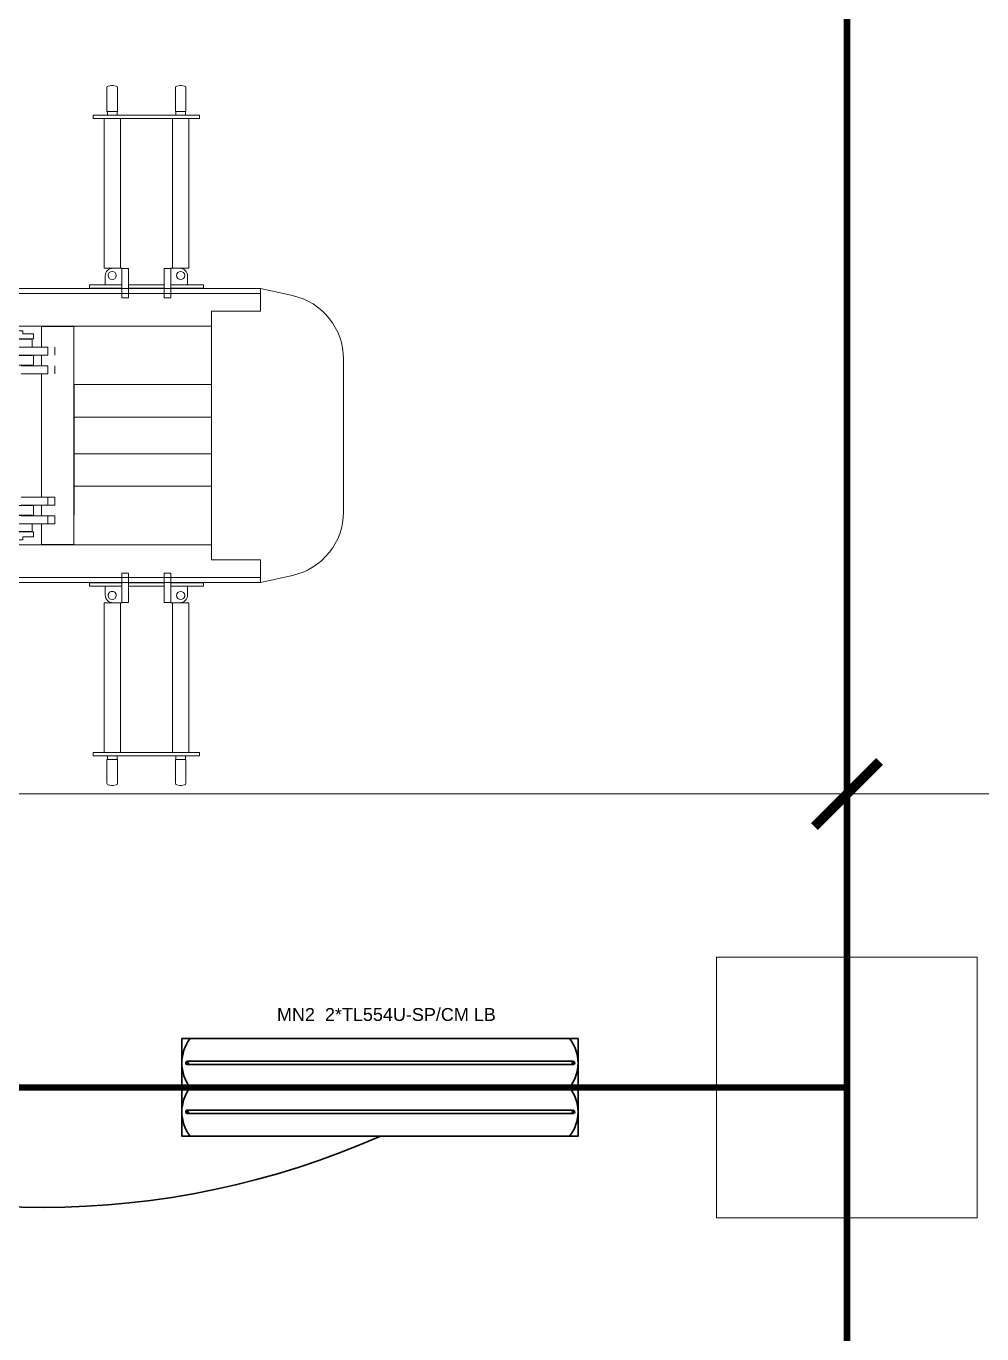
# Model space of a CAD drawing. Header units: metres. Extents: x -13316 to 152404, y -3899 to 30226.
# Drawn here: x 3068.1 to 3361.4, y 1084.4 to 1485.6 of the extents above; entities that cross this region are included whole.
import ezdxf

# ---------------------------------------------------------------- set-up
doc = ezdxf.new("R2010")
doc.units = ezdxf.units.M
doc.header["$LTSCALE"] = 100
doc.header["$MEASUREMENT"] = 0
doc.linetypes.add('HIDDEN', pattern=[0.375, 0.25, -0.125])
doc.layers.get('0').update_dxf_attribs({"color": 9, "lineweight": 9})
for name, color, linetype, lineweight in [('01', 9, 'Continuous', 9), ('06D', 9, 'Continuous', 9), ('25', 9, 'Continuous', 9), ('32-ekipman', 9, 'Continuous', 9), ('E-2x54 W SIVAÜSTÜ FLUORESAN YÜKSEK TAVAN ARMATÜRÜ', 7, 'Continuous', 30), ('E-KABLO', 7, 'Continuous', 30)]:
    doc.layers.add(name, color=color, linetype=linetype, lineweight=lineweight)
doc.styles.add('Arial', font='arial.ttf', dxfattribs={"height": 2.5})
doc.styles.add('MuuM_TEXT-STANDART', font='ARIALN.TTF')
doc.dimstyles.new('MuuM_DIM200', dxfattribs={"dimscale": 20, "dimtxt": 2, "dimasz": 1, "dimexe": 1, "dimexo": 1, "dimgap": 1, "dimtad": 1, "dimdec": 1, "dimrnd": 0.5, "dimdsep": 46, "dimtxsty": 'MuuM_TEXT-STANDART', "dimblk": 'ARCHTICK', "dimcen": 0, "dimdle": 0.15, "dimclrd": 256, "dimclre": 256, "dimclrt": 256, "dimadec": 0, "dimazin": 0, "dimtfac": 5, "dimtdec": 1, "dimtix": 1, "dimtmove": 2, "dimatfit": 3, "dimldrblk": 'DOT', "dimfxl": 3, "dimfxlon": 1, "dimtolj": 1, "dimlwd": -1, "dimlwe": -1, "dimarcsym": 0})

# ---------------------------------------------------------------- blocks, each defined once
blk = doc.blocks.new('2x54 W SIVAÜSTÜ FLUORESAN YÜKSEK TAVAN ARMATÜRÜ')
at = {"layer": 'E-2x54 W SIVAÜSTÜ FLUORESAN YÜKSEK TAVAN ARMATÜRÜ', "color": 4}
for p, q in [((-60.8, 15), (-60.8, -15)), ((-60.8, 15), (60.8, 15)), ((60.8, 15), (60.8, 0)), ((-60, 0), (-15, 0)), ((15, 0), (60, 0)), ((60.8, 0), (60.8, -15)), ((-60.8, -15), (60.8, -15))]:
    blk.add_line(p, q, dxfattribs=at)
at = {"layer": 'E-2x54 W SIVAÜSTÜ FLUORESAN YÜKSEK TAVAN ARMATÜRÜ', "color": 7}
for p, q in [((-59.27, 8.01), (59.32, 8.01)), ((-59.16, 7.01), (59.44, 7)), ((-60.8, 0), (60.8, 0)), ((-59.27, -6.99), (59.32, -6.99)), ((-59.16, -7.99), (59.44, -8))]:
    blk.add_line(p, q, dxfattribs=at)
for centre in [(-59.23, 7.63), (-59.23, 7.33), (59.36, 7.63), (59.36, 7.33), (-59.23, -7.37), (-59.23, -7.67), (59.36, -7.37), (59.36, -7.67)]:
    blk.add_circle(centre, 0.11, dxfattribs=at)
for centre, radius, start, end in [((-48.66, 7.5), 12.14, 141.86, 218.14), ((48.66, 7.5), 12.14, 321.86, 38.14), ((-59.12, 7.51), 0.515, 106.8674, 266.7612), ((-59.32, 7.49), 0.519, 289.2244, 84.4042), ((59.47, 7.51), 0.515, 106.8674, 266.7612), ((59.27, 7.49), 0.519, 289.2244, 84.4042), ((-48.66, -7.5), 12.14, 141.86, 218.14), ((48.66, -7.5), 12.14, 321.86, 38.14), ((-59.12, -7.49), 0.515, 106.8674, 266.7612), ((-59.32, -7.51), 0.519, 289.2244, 84.4042), ((59.47, -7.49), 0.515, 106.8674, 266.7612), ((59.27, -7.51), 0.519, 289.2244, 84.4042)]:
    blk.add_arc(centre, radius, start, end, dxfattribs=at)
at = {"layer": 'E-2x54 W SIVAÜSTÜ FLUORESAN YÜKSEK TAVAN ARMATÜRÜ', "color": 7, "style": 'Arial'}
blk.add_text('MN2  2*TL554U-SP/CM LB', height=3.9508, dxfattribs=at).set_placement((-31.61, 20.4))
blk = doc.blocks.new('p-kolon_80x80')
blk.add_lwpolyline([(-40, -40), (40, -40), (40, 40), (-40, 40)], close=True)
blk = doc.blocks.new('2.bod.sitatik')
at = {"layer": '01'}
blk.add_blockref('p-kolon_80x80', (3000, -7790), dxfattribs=at)
blk = doc.blocks.new('p-işyeri')
at = {"color": 0, "const_width": 2}
blk.add_lwpolyline([(200, 0), (200, 700), (-200, 700), (-200, 0)], close=True, dxfattribs=at)
blk = doc.blocks.new('A$C599603B5')
at = {"linetype": 'Continuous'}
for p, q in [((1.4089, 2.9965), (1.4089, 0.405)), ((0.7792, 0.9555), (0.7792, 1.6065)), ((1.3692, 0.9555), (1.3692, 1.6065)), ((0.7782, 0.9515), (0.7782, 1.0435)), ((1.3702, 0.9515), (1.3702, 1.0435)), ((0.8292, 1.0123), (0.8292, 0.9555)), ((0.8592, 1.0123), (0.8592, 0.9555)), ((1.2892, 1.0108), (1.2892, 0.9555)), ((1.3192, 1.0108), (1.3192, 0.9555)), ((0.8029, 0.8863), (0.8029, 0.9895)), ((0.8029, 0.9895), (0.8029, 0.9275)), ((0.8279, 0.8863), (0.8279, 0.9895)), ((0.8279, 0.9275), (0.8279, 0.9895)), ((0.8599, 0.8863), (0.8599, 0.9895)), ((0.8599, 0.9895), (0.8599, 0.9275)), ((0.8849, 0.8863), (0.8849, 0.9895)), ((0.8849, 0.9275), (0.8849, 0.9895)), ((1.2629, 0.9075), (1.2629, 0.9895)), ((1.2629, 0.9895), (1.2629, 0.9275)), ((1.2879, 0.9075), (1.2879, 0.9895)), ((1.2879, 0.9275), (1.2879, 0.9895)), ((1.3199, 0.9075), (1.3199, 0.9895)), ((1.3199, 0.9895), (1.3199, 0.9275)), ((1.3449, 0.9075), (1.3449, 0.9895)), ((1.3449, 0.9275), (1.3449, 0.9895)), ((0.8029, 0.9275), (0.7399, 0.9275)), ((0.7399, 0.8275), (0.7399, 0.9275)), ((0.8029, 0.9275), (0.7399, 0.9275)), ((0.8599, 0.9275), (0.8279, 0.9275)), ((0.8599, 0.9275), (0.8279, 0.9275)), ((1.2629, 0.9275), (0.8849, 0.9275)), ((1.2629, 0.9275), (0.8849, 0.9275)), ((1.3199, 0.9275), (1.2879, 0.9275)), ((1.3199, 0.9275), (1.2879, 0.9275)), ((1.4079, 0.9275), (1.3449, 0.9275)), ((1.4079, 0.9275), (1.3449, 0.9275)), ((1.4079, 0.8275), (1.4079, 0.9275)), ((0.8279, 0.9075), (0.8029, 0.9075)), ((0.8279, 0.8863), (0.8029, 0.8863)), ((0.8849, 0.9075), (0.8599, 0.9075)), ((0.8849, 0.8863), (0.8599, 0.8863)), ((1.2629, 0.9075), (1.2879, 0.9075)), ((1.2879, 0.8863), (1.2629, 0.8863)), ((1.3199, 0.9075), (1.3449, 0.9075)), ((1.3449, 0.8863), (1.3199, 0.8863)), ((1.4079, 0.8275), (0.7399, 0.8275)), ((0.7399, 0.8275), (0.9179, 0.8268)), ((0.9179, 0.8268), (1.0179, 0.8268)), ((0.9179, 0.405), (0.9179, 0.8268)), ((0.9179, 0.405), (0.9179, 0.8268)), ((1.0179, 0.405), (1.0179, 0.8268)), ((1.0179, 0.405), (1.0179, 0.8268)), ((1.0179, 0.8268), (1.1299, 0.8268)), ((1.1299, 0.8268), (1.2299, 0.8268)), ((1.1299, 0.8268), (1.1299, 0.405)), ((1.1299, 0.405), (1.1299, 0.8268)), ((1.2299, 0.405), (1.2299, 0.8275)), ((1.2299, 0.8275), (1.4079, 0.8275)), ((1.2299, 0.8268), (1.2299, 0.405)), ((0.101, 0.7681), (0.091, 0.7681)), ((0.091, 0.7681), (0.091, 0.4421)), ((0.101, 0.7681), (0.091, 0.7681)), ((0.091, 0.7681), (0.091, 0.4421)), ((0.101, 0.7681), (0.101, 0.4421)), ((0.101, 0.4421), (0.101, 0.7681)), ((0.612, 0.7801), (0.622, 0.7801)), ((0.612, 0.7801), (0.612, 0.6801)), ((0.612, 0.6801), (0.612, 0.7801)), ((0.612, 0.7801), (0.622, 0.7801)), ((0.622, 0.6801), (0.622, 0.7801)), ((0.622, 0.7801), (0.622, 0.6801)), ((1.5357, 0.7801), (1.5257, 0.7801)), ((1.5257, 0.6801), (1.5257, 0.7801)), ((1.5357, 0.7801), (1.5357, 0.6801)), ((2.0467, 0.7681), (2.0567, 0.7681)), ((2.0467, 0.7681), (2.0467, 0.4421)), ((2.0567, 0.7681), (2.0567, 0.4421)), ((0.08, 0.7262), (0.0068, 0.7262)), ((0.0068, 0.7262), (0.08, 0.7262)), ((0.08, 0.694), (0.08, 0.7262)), ((0.08, 0.7262), (0.08, 0.725)), ((0.08, 0.725), (0.091, 0.725)), ((0.08, 0.725), (0.08, 0.6952)), ((0.091, 0.725), (0.08, 0.725)), ((0.08, 0.725), (0.08, 0.6952)), ((0.091, 0.6952), (0.091, 0.725)), ((0.101, 0.7351), (0.561, 0.7351)), ((0.101, 0.6851), (0.101, 0.7351)), ((0.101, 0.7351), (0.561, 0.7351)), ((0.101, 0.7351), (0.561, 0.7351)), ((0.101, 0.6851), (0.101, 0.7351)), ((0.561, 0.7101), (0.561, 0.7351)), ((0.561, 0.7351), (0.561, 0.6851)), ((0.561, 0.7351), (0.561, 0.6851)), ((0.584, 0.7312), (0.612, 0.7312)), ((0.612, 0.7312), (0.584, 0.7312)), ((0.612, 0.6801), (0.612, 0.7312)), ((1.5637, 0.7312), (1.5357, 0.7312)), ((2.0467, 0.7351), (1.5867, 0.7351)), ((1.5867, 0.7101), (1.5867, 0.7351)), ((2.0677, 0.725), (2.0567, 0.725)), ((0.0002, 0.7127), (0.0019, 0.7221)), ((0.0002, 0.7127), (0.0019, 0.7221)), ((0.0002, 0.7075), (0.0019, 0.6981)), ((0.0019, 0.6981), (0.0002, 0.7075)), ((0.0068, 0.694), (0.08, 0.694)), ((0.08, 0.694), (0.0068, 0.694)), ((0.08, 0.6952), (0.091, 0.6952)), ((0.08, 0.6952), (0.08, 0.694)), ((0.08, 0.6952), (0.091, 0.6952)), ((0.101, 0.6851), (0.561, 0.6851)), ((0.561, 0.6851), (0.101, 0.6851)), ((0.561, 0.6851), (0.101, 0.6851)), ((0.561, 0.6802), (0.561, 0.7082)), ((0.561, 0.7082), (0.561, 0.6801)), ((1.5867, 0.6802), (1.5867, 0.7082)), ((2.0467, 0.6851), (1.5867, 0.6851)), ((2.0677, 0.6952), (2.0567, 0.6952)), ((2.1475, 0.7127), (2.1459, 0.7221)), ((2.1475, 0.7075), (2.1459, 0.6981)), ((0.561, 0.6801), (0.561, 0.6802)), ((0.561, 0.6801), (0.562, 0.6801)), ((0.561, 0.6801), (0.612, 0.6801)), ((0.652, 0.6801), (0.562, 0.6801)), ((0.562, 0.6801), (0.562, 0.6601)), ((0.652, 0.6801), (0.562, 0.6801)), ((0.562, 0.6801), (0.562, 0.6601)), ((0.652, 0.6601), (0.562, 0.6601)), ((0.562, 0.6601), (0.652, 0.6601)), ((0.622, 0.6801), (0.612, 0.6801)), ((0.612, 0.5501), (0.612, 0.6601)), ((0.612, 0.5501), (0.612, 0.6601)), ((0.612, 0.6601), (0.622, 0.6601)), ((0.622, 0.5501), (0.622, 0.6601)), ((0.622, 0.6601), (0.622, 0.5501)), ((0.622, 0.6601), (0.622, 0.5501)), ((0.652, 0.6801), (0.652, 0.6601)), ((0.652, 0.6601), (0.652, 0.6801)), ((1.4957, 0.6801), (1.5857, 0.6801)), ((1.4957, 0.6801), (1.4957, 0.6601)), ((1.4957, 0.6601), (1.5857, 0.6601)), ((1.5257, 0.5501), (1.5257, 0.6601)), ((1.5257, 0.6601), (1.5257, 0.5501)), ((1.5357, 0.5501), (1.5357, 0.6601)), ((1.5857, 0.6801), (1.5857, 0.6601)), ((1.5867, 0.6801), (1.5857, 0.6801)), ((1.5867, 0.6801), (1.5867, 0.6802)), ((0.101, 0.5251), (0.561, 0.5251)), ((0.561, 0.5251), (0.101, 0.5251)), ((0.101, 0.5251), (0.101, 0.4751)), ((0.101, 0.5251), (0.561, 0.5251)), ((0.101, 0.4751), (0.101, 0.5251)), ((0.561, 0.5301), (0.561, 0.502)), ((0.561, 0.5301), (0.562, 0.5301)), ((0.612, 0.5301), (0.561, 0.5301)), ((0.561, 0.5301), (0.561, 0.502)), ((0.561, 0.4751), (0.561, 0.5251)), ((0.561, 0.5251), (0.561, 0.4751)), ((0.652, 0.5501), (0.562, 0.5501)), ((0.562, 0.5501), (0.562, 0.5301)), ((0.652, 0.5501), (0.562, 0.5501)), ((0.562, 0.5501), (0.562, 0.5301)), ((0.652, 0.5301), (0.562, 0.5301)), ((0.562, 0.5301), (0.652, 0.5301)), ((0.622, 0.5501), (0.612, 0.5501)), ((0.612, 0.4301), (0.612, 0.5301)), ((0.622, 0.5301), (0.612, 0.5301)), ((0.612, 0.5301), (0.612, 0.4301)), ((0.612, 0.479), (0.612, 0.5301)), ((0.652, 0.5501), (0.622, 0.5501)), ((0.622, 0.4301), (0.622, 0.5301)), ((0.622, 0.4301), (0.622, 0.5301)), ((0.652, 0.5501), (0.652, 0.5301)), ((0.652, 0.5301), (0.652, 0.5501)), ((1.4957, 0.5501), (1.5857, 0.5501)), ((1.4957, 0.5501), (1.4957, 0.5301)), ((1.4957, 0.5501), (1.5257, 0.5501)), ((1.4957, 0.5301), (1.5857, 0.5301)), ((1.5257, 0.4301), (1.5257, 0.5301)), ((1.5357, 0.4301), (1.5357, 0.5301)), ((1.5857, 0.5501), (1.5857, 0.5301)), ((1.5867, 0.5301), (1.5857, 0.5301)), ((1.5867, 0.5301), (1.5867, 0.502)), ((2.0467, 0.5251), (1.5867, 0.5251)), ((0.0002, 0.5027), (0.0019, 0.5121)), ((0.0002, 0.5027), (0.0019, 0.5121)), ((0.0002, 0.4975), (0.0019, 0.4881)), ((0.0019, 0.4881), (0.0002, 0.4975)), ((0.0068, 0.5162), (0.08, 0.5162)), ((0.0068, 0.5162), (0.08, 0.5162)), ((0.0068, 0.484), (0.08, 0.484)), ((0.08, 0.484), (0.0068, 0.484)), ((0.08, 0.484), (0.08, 0.5162)), ((0.08, 0.5162), (0.08, 0.515)), ((0.08, 0.515), (0.091, 0.515)), ((0.08, 0.515), (0.08, 0.4852)), ((0.091, 0.515), (0.08, 0.515)), ((0.08, 0.515), (0.08, 0.4852)), ((0.08, 0.4852), (0.091, 0.4852)), ((0.08, 0.4852), (0.08, 0.484)), ((0.08, 0.4852), (0.091, 0.4852)), ((0.091, 0.4852), (0.091, 0.515)), ((0.561, 0.4751), (0.561, 0.5001)), ((1.5867, 0.4751), (1.5867, 0.5001)), ((2.0677, 0.515), (2.0567, 0.515)), ((2.0677, 0.4852), (2.0567, 0.4852)), ((2.1409, 0.5162), (2.0677, 0.5162)), ((2.1475, 0.5027), (2.1459, 0.5121)), ((2.1475, 0.4975), (2.1459, 0.4881)), ((0.101, 0.4421), (0.091, 0.4421)), ((0.091, 0.4421), (0.101, 0.4421)), ((0.101, 0.4751), (0.561, 0.4751)), ((0.101, 0.4751), (0.561, 0.4751)), ((0.561, 0.4751), (0.101, 0.4751)), ((0.584, 0.479), (0.612, 0.479)), ((0.584, 0.479), (0.612, 0.479)), ((1.5637, 0.479), (1.5357, 0.479)), ((2.0467, 0.4751), (1.5867, 0.4751)), ((2.0467, 0.4421), (2.0567, 0.4421)), ((0.612, 0.4301), (0.622, 0.4301)), ((0.612, 0.4301), (0.622, 0.4301)), ((1.5357, 0.4301), (1.5257, 0.4301))]:
    blk.add_line(p, q, dxfattribs=at)
for points in [[(0.6229, 3.655), (0.6229, 0.255), (0.6379, 0.255), (0.6379, 3.655)], [(0.6379, 3.655), (0.6379, 0.255), (0.6929, 0.255), (0.6929, 0.405), (0.7389, 0.405), (0.7389, 3.655)], [(1.5099, 3.655), (1.5099, 0.255), (1.4549, 0.255), (1.4549, 0.405), (1.4089, 0.405), (1.4089, 3.655)], [(0.7792, 1.1469), (0.8092, 1.1469), (0.8092, 0.9985), (0.8032, 0.9985), (0.8032, 0.9555), (0.7782, 0.9555)], [(1.3692, 0.9555), (1.3452, 0.9555), (1.3452, 0.9985), (1.3392, 0.9985), (1.3392, 1.1469), (1.3692, 1.1469)], [(0.7782, 0.9515), (0.7629, 0.9515), (0.7629, 0.9846), (0.7535, 0.9846), (0.7535, 1.0435), (0.7782, 1.0435)], [(1.3859, 0.9515), (1.3702, 0.9515), (1.3702, 1.0435), (1.3949, 1.0435), (1.3949, 0.9846), (1.3861, 0.9846)], [(0.8592, 1.012), (0.8282, 1.012), (0.8282, 0.9515), (0.8592, 0.9515)], [(1.2892, 1.0123), (1.3202, 1.0123), (1.3202, 0.9515), (1.2892, 0.9515)], [(1.5257, 0.7801), (1.5257, 0.6801), (1.5357, 0.6801), (1.5357, 0.7801)], [(2.0467, 0.4421), (2.0467, 0.7681), (2.0567, 0.7681), (2.0567, 0.4421)], [(2.0467, 0.6851), (2.0467, 0.7351), (1.5867, 0.7351), (1.5867, 0.6851)], [(2.0567, 0.6952), (2.0567, 0.725), (2.0677, 0.725), (2.0677, 0.6952)], [(1.4957, 0.6601), (1.4957, 0.6801), (1.5857, 0.6801), (1.5857, 0.6601)], [(1.5357, 0.5501), (1.5357, 0.6601), (1.5257, 0.6601), (1.5257, 0.5501)], [(1.4957, 0.5301), (1.4957, 0.5501), (1.5857, 0.5501), (1.5857, 0.5301)], [(1.5867, 0.4751), (1.5867, 0.5251), (2.0467, 0.5251), (2.0467, 0.4751)], [(2.0567, 0.4852), (2.0567, 0.515), (2.0677, 0.515), (2.0677, 0.4852)]]:
    blk.add_lwpolyline(points, close=True, dxfattribs=at)
for points in [[(1.5249, 3.655), (1.5249, 0.255), (1.5099, 0.255), (1.5099, 3.655), (1.5249, 3.655)], [(1.5257, 0.4301), (1.5257, 0.5301), (1.5357, 0.5301), (1.5357, 0.4301), (1.5257, 0.4301)], [(2.1409, 0.484), (2.0677, 0.484), (2.0677, 0.5162)]]:
    blk.add_lwpolyline(points, dxfattribs=at)
for points in [[(1.5357, 0.6801), (1.5357, 0.7312), (1.5637, 0.7312, -0.414214), (1.5867, 0.7082), (1.5867, 0.6801)], [(1.5867, 0.502, -0.414214), (1.5637, 0.479), (1.5357, 0.479), (1.5357, 0.5301), (1.5867, 0.5301)]]:
    blk.add_lwpolyline(points, format="xyb", close=True, dxfattribs=at)
for points in [[(2.1459, 0.6981, -0.36397), (2.1409, 0.694), (2.0677, 0.694), (2.0677, 0.7262), (2.1409, 0.7262, -0.36397), (2.1459, 0.7221)], [(0.6929, 0.255), (0.6929, 0.405), (1.4549, 0.405), (1.4549, 0.255), (1.5249, 0.255), (1.5031, 0.1568, -0.351799), (1.3079, 0), (0.8399, 0, -0.351799), (0.6446, 0.1568), (0.6229, 0.255), (0.6929, 0.255)]]:
    blk.add_lwpolyline(points, format="xyb", dxfattribs=at)
for centre in [(0.583, 0.7101), (1.5647, 0.7101), (0.583, 0.5001), (1.5647, 0.5001)]:
    blk.add_circle(centre, 0.0125, dxfattribs=at)
for centre, radius, start, end in [((0.0068, 0.7212), 0.005, 90, 170), ((0.0068, 0.7212), 0.005, 90, 170), ((0.584, 0.7082), 0.023, 90, 180), ((0.583, 0.7101), 0.0125, 90, 270), ((0.583, 0.7101), 0.0125, 270, 90), ((0.015, 0.7101), 0.015, 170, 190), ((0.015, 0.7101), 0.015, 170, 190), ((0.0068, 0.699), 0.005, 190, 270), ((0.0068, 0.699), 0.005, 190, 270), ((2.1327, 0.7101), 0.015, 350, 10), ((0.015, 0.5001), 0.015, 170, 190), ((0.015, 0.5001), 0.015, 170, 190), ((0.0068, 0.5112), 0.005, 90, 170), ((0.0068, 0.5112), 0.005, 90, 170), ((0.0068, 0.489), 0.005, 190, 270), ((0.0068, 0.489), 0.005, 190, 270), ((0.584, 0.502), 0.023, 180, 270), ((2.1409, 0.5112), 0.005, 10, 90), ((2.1409, 0.489), 0.005, 270, 350), ((2.1327, 0.5001), 0.015, 350, 10)]:
    blk.add_arc(centre, radius, start, end, dxfattribs=at)
blk = doc.blocks.new('_ArchTick')
at = {"color": 0, "linetype": 'ByBlock', "const_width": 0.15}
blk.add_lwpolyline([(-0.5, -0.5), (0.5, 0.5)], dxfattribs=at)
blk = doc.blocks.new('*D675')
at = {"layer": '25', "transparency": 16777216}
for p, q in [((2300, -32440.77), (2300, -32360.77)), ((3000, -32440.77), (3000, -32360.77)), ((2297, -32380.77), (3003, -32380.77))]:
    blk.add_line(p, q, dxfattribs=at)
at = {"layer": '25', "transparency": 16777216, "xscale": 20, "yscale": 20, "zscale": 20, "rotation": 180}
blk.add_blockref('_ArchTick', (2300, -32380.77), dxfattribs=at)
at = {"layer": '25', "transparency": 16777216, "xscale": 20, "yscale": 20, "zscale": 20}
blk.add_blockref('_ArchTick', (3000, -32380.77), dxfattribs=at)
at = {"layer": '25', "transparency": 16777216, "insert": (2650, -32335.25), "char_height": 50, "attachment_point": 5, "style": 'MuuM_TEXT-STANDART'}
blk.add_mtext('\\A1;700', dxfattribs=at)
blk = doc.blocks.new('_Dot')
at = {"color": 0, "linetype": 'ByBlock', "lineweight": -2}
blk.add_line((-0.5, 0), (-1, 0), dxfattribs=at)
at = {"color": 0, "linetype": 'ByBlock', "const_width": 0.5}
blk.add_lwpolyline([(-0.25, 0, 1), (0.25, 0, 1)], format="xyb", close=True, dxfattribs=at)
blk = doc.blocks.new('*D676')
at = {"layer": '25', "transparency": 16777216}
for p, q in [((3000, -32440.77), (3000, -32360.77)), ((3690, -32440.77), (3690, -32360.77)), ((2997, -32380.77), (3192.72, -32380.77)), ((3693, -32380.77), (3323.41, -32380.77))]:
    blk.add_line(p, q, dxfattribs=at)
at = {"layer": '25', "transparency": 16777216, "xscale": 20, "yscale": 20, "zscale": 20, "rotation": 180}
blk.add_blockref('_ArchTick', (3000, -32380.77), dxfattribs=at)
at = {"layer": '25', "transparency": 16777216, "xscale": 20, "yscale": 20, "zscale": 20}
blk.add_blockref('_ArchTick', (3690, -32380.77), dxfattribs=at)
at = {"layer": '25', "transparency": 16777216, "insert": (3258.06, -32338.81), "char_height": 50, "attachment_point": 5, "style": 'MuuM_TEXT-STANDART'}
blk.add_mtext('\\A1;690', dxfattribs=at)
blk = doc.blocks.new('2.bod.Mimari')
at = {"layer": '06D', "color": 89, "linetype": 'HIDDEN', "true_color": 0x2e4d23, "rotation": 90}
for p in [(3000, -7590), (3000, -7990)]:
    blk.add_blockref('p-işyeri', p, dxfattribs=at)
at = {"layer": '32-ekipman', "ltscale": 2, "xscale": 100, "yscale": 100, "zscale": 100, "rotation": 89.99999999999999}
blk.add_blockref('A$C599603B5', (2845.5, -7697.39), dxfattribs=at)
at = {"layer": '25'}
dim = blk.add_linear_dim(base=(3000, -7699.98), p1=(2300, -7959.4), p2=(3000, -7889.37), dimstyle='MuuM_DIM200', override={"dimtxt": 2.5}, dxfattribs=at)
dim.commit()
dim.dimension.update_dxf_attribs({"geometry": '*D675', "text_midpoint": (2650, -7654.45), "insert": (0, 24680.79)})
dim = blk.add_linear_dim(base=(3690, -7699.98), p1=(3000, -7959.4), p2=(3690, -7889.37), dimstyle='MuuM_DIM200', override={"dimtxt": 2.5}, dxfattribs=at)
dim.commit()
dim.dimension.update_dxf_attribs({"geometry": '*D676', "text_midpoint": (3258.06, -7658.02), "dimtype": 128, "insert": (0, 24680.79)})

msp = doc.modelspace()

# ---------------------------------------------------------------- linework, layer by layer
at = {"layer": 'E-KABLO', "color": 6}
msp.add_arc((3073.33, 1378.92), 255.73, 246.167, 293.833, dxfattribs=at)

# ---------------------------------------------------------------- block references
for name in ['2.bod.sitatik', '2.bod.Mimari']:
    msp.add_blockref(name, (320, 8950))
at = {"layer": 'E-2x54 W SIVAÜSTÜ FLUORESAN YÜKSEK TAVAN ARMATÜRÜ', "color": 6}
msp.add_blockref('2x54 W SIVAÜSTÜ FLUORESAN YÜKSEK TAVAN ARMATÜRÜ', (3176.67, 1160), dxfattribs=at)

doc.saveas('drawing.dxf')
